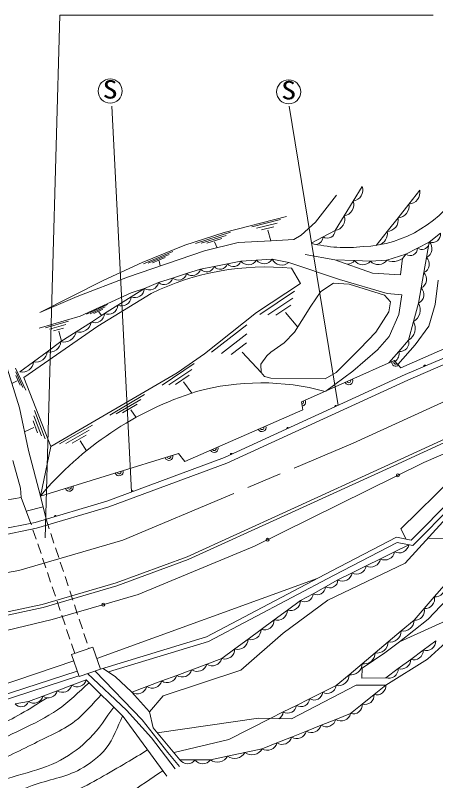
# Model space of a CAD drawing. Units: millimetres, scale not verified. Extents: x 40000 to 680000, y 20000 to 380000.
# Drawn here: x 460795 to 502709, y 261469 to 337703 of the extents above; entities that cross this region are included whole.
import ezdxf
from ezdxf.enums import TextEntityAlignment as Align

# ---------------------------------------------------------------- set-up
doc = ezdxf.new("R2010")
doc.units = ezdxf.units.MM
doc.header["$LTSCALE"] = 1000
doc.linetypes.add('CHAIN', pattern=[18.5, 12, -1.5, 3.5, -1.5])
doc.layers.add('M-BMK', color=2, linetype='CHAIN', lineweight=13)
doc.layers.add('M-WORK', color=1, linetype='Continuous', lineweight=13)
doc.styles.add('ＭＳ ゴシック', font='')
doc.styles.get('ＭＳ ゴシック').set_extended_font_data('MS Gothic')

msp = doc.modelspace()

# ---------------------------------------------------------------- linework, layer by layer
at = {"layer": 'M-BMK'}
for p, q in [((494469, 295072), (510209, 302271)), ((471531, 285438), (494469, 295072)), ((461155, 282420), (471531, 285438)), ((451443, 280635), (461155, 282420))]:
    msp.add_line(p, q, dxfattribs=at)
at = {"layer": 'M-WORK'}
for p, q in [((463787, 285657), (465233, 337703)), ((465233, 337703), (502451, 337703)), ((472390, 290228), (470408, 328666)), ((492989, 298853), (488096, 328666)), ((495392, 320666), (494489, 319200)), ((501118, 320277), (500035, 318906)), ((492818, 319796), (490733, 317106)), ((494489, 319200), (493585, 317733)), ((500035, 318906), (498951, 317534)), ((481623, 316085), (487835, 317669)), ((484361, 316650), (487228, 317351)), ((493585, 317733), (492682, 316267)), ((498951, 317534), (497867, 316163)), ((484843, 316488), (486891, 316988)), ((485325, 316325), (486554, 316625)), ((490733, 317106), (489295, 315793)), ((477683, 314813), (481623, 316085)), ((478759, 314985), (482248, 316088)), ((479318, 314995), (481810, 315783)), ((485988, 316300), (486278, 315250)), ((489295, 315793), (488565, 315376)), ((491483, 315631), (490285, 314995)), ((492682, 316267), (491483, 315631)), ((497867, 316163), (496783, 314791)), ((503194, 315993), (502068, 315117)), ((483020, 315063), (479642, 314250)), ((479877, 315006), (481372, 315478)), ((480665, 315144), (480907, 314555)), ((486293, 315251), (483020, 315063)), ((488565, 315376), (486293, 315251)), ((502068, 315117), (500903, 314511)), ((502068, 315117), (501797, 313595)), ((479642, 314250), (471991, 311623)), ((473450, 313083), (477683, 314813)), ((473586, 312955), (476505, 314180)), ((500903, 314511), (499739, 313905)), ((474034, 313006), (476119, 313882)), ((474482, 313057), (475733, 313583)), ((486396, 313402), (484834, 313305)), ((488054, 313072), (486396, 313402)), ((492638, 313343), (489691, 313881)), ((494610, 313274), (492638, 313343)), ((496408, 312030), (492638, 313343)), ((497848, 313330), (496208, 313219)), ((499739, 313905), (497848, 313330)), ((499406, 313503), (499206, 311844)), ((501797, 313595), (501526, 312073)), ((469614, 311311), (473450, 313083)), ((475128, 313238), (475251, 312743)), ((480607, 312680), (479275, 312417)), ((481940, 312944), (480607, 312680)), ((483273, 313208), (481940, 312944)), ((484834, 313305), (483273, 313208)), ((493114, 311386), (488054, 313072)), ((496208, 313219), (494610, 313274)), ((477877, 311972), (476480, 311528)), ((479275, 312417), (477877, 311972)), ((489241, 310983), (488324, 312510)), ((499206, 311844), (496408, 312030)), ((501526, 312073), (501255, 310551)), ((463256, 308100), (469614, 311311)), ((471991, 311623), (466967, 309685)), ((475082, 311084), (473666, 310487)), ((476480, 311528), (475082, 311084)), ((497882, 310011), (493114, 311386)), ((502963, 311330), (502664, 308898)), ((473666, 310487), (472344, 309654)), ((473666, 310487), (472345, 310066)), ((484840, 308103), (489241, 310983)), ((492504, 311021), (491255, 310188)), ((494077, 310919), (492504, 311021)), ((497613, 309818), (494077, 310919)), ((501255, 310551), (500984, 309030)), ((466967, 309685), (463256, 308100)), ((472345, 310066), (467265, 307748)), ((474338, 310004), (469008, 306735)), ((472344, 309654), (471022, 308821)), ((485181, 307892), (488641, 310224)), ((485983, 307863), (488454, 309529)), ((491255, 310188), (490274, 308726)), ((498214, 309152), (497613, 309818)), ((499340, 309866), (497882, 310011)), ((499340, 309866), (499035, 307904)), ((467909, 307928), (469988, 308893)), ((471022, 308821), (469700, 307988)), ((486784, 307834), (488267, 308834)), ((498038, 308180), (498214, 309152)), ((500984, 309030), (500494, 307195)), ((502664, 308898), (502025, 306757)), ((468272, 307973), (469757, 308662)), ((469700, 307988), (468377, 307155)), ((468635, 308018), (469526, 308432)), ((469124, 308163), (469387, 307791)), ((479655, 303980), (484840, 308103)), ((487730, 308092), (488959, 306643)), ((490274, 308726), (489376, 307301)), ((496743, 306153), (498038, 308180)), ((467265, 307748), (463183, 306554)), ((463804, 306591), (466110, 307232)), ((489376, 307301), (488636, 306135)), ((499035, 307904), (498062, 305726)), ((469008, 306735), (461650, 301640)), ((464202, 306433), (465849, 306891)), ((464600, 306275), (465588, 306550)), ((468377, 307155), (466857, 306177)), ((480365, 304144), (483892, 306865)), ((500494, 307195), (500004, 305360)), ((502025, 306757), (500649, 304895)), ((465140, 306246), (465414, 305248)), ((466857, 306177), (465337, 305198)), ((481345, 304028), (483865, 305971)), ((488636, 306135), (487609, 305070)), ((495142, 304469), (496743, 306153)), ((498062, 305726), (496895, 304373)), ((499680, 301917), (508584, 305740)), ((465337, 305198), (463975, 304199)), ((482326, 303912), (483838, 305078)), ((487609, 305070), (486285, 304163)), ((500004, 305360), (499027, 304224)), ((505356, 305274), (499230, 302605)), ((499923, 301368), (508820, 305189)), ((463975, 304199), (462613, 303199)), ((492791, 302137), (495142, 304469)), ((496895, 304373), (494448, 302261)), ((499027, 304224), (498050, 303088)), ((500649, 304895), (498924, 302936)), ((476927, 302106), (479655, 303980)), ((483399, 304158), (485306, 302138)), ((485878, 303775), (485275, 302971)), ((486285, 304163), (485878, 303775)), ((459816, 303096), (461204, 298613)), ((462613, 303199), (461251, 302200)), ((475438, 300877), (478644, 303025)), ((485275, 302971), (485306, 302138)), ((498570, 303320), (489322, 299194)), ((499230, 302605), (498570, 303320)), ((460819, 302572), (461839, 300376)), ((460833, 302192), (461562, 300624)), ((464323, 294741), (476927, 302106)), ((476097, 300902), (478388, 302436)), ((481640, 293656), (499680, 301917)), ((485306, 302138), (485639, 301743)), ((491681, 301479), (492791, 302137)), ((494448, 302261), (491742, 300274)), ((460979, 301298), (460455, 301033)), ((460848, 301813), (461285, 300871)), ((461650, 301640), (464323, 294741)), ((476756, 300926), (478131, 301846)), ((477578, 301198), (478383, 300069)), ((481870, 293102), (499923, 301368)), ((485639, 301743), (486257, 301572)), ((486257, 301572), (491681, 301479)), ((470231, 297890), (473671, 299918)), ((470858, 297993), (473315, 299441)), ((471484, 298096), (472959, 298965)), ((489322, 299194), (489456, 298412)), ((461204, 298613), (462121, 294365)), ((462722, 298325), (463781, 295517)), ((472312, 298406), (472853, 297659)), ((489456, 298412), (477687, 293269)), ((462644, 297816), (463401, 295810)), ((498419, 293112), (508369, 297714)), ((498544, 292840), (508491, 297440)), ((462641, 296633), (461725, 296200)), ((462567, 297307), (463020, 296103)), ((465208, 295031), (468486, 296890)), ((465831, 295051), (468173, 296379)), ((466455, 295071), (467859, 295868)), ((501515, 293158), (508303, 296094)), ((467260, 295305), (467880, 294322)), ((462121, 294365), (463302, 289823)), ((463302, 289823), (464323, 294741)), ((477060, 294058), (463302, 289823)), ((469936, 289319), (481640, 293656)), ((477687, 293269), (477060, 294058)), ((460537, 293362), (461329, 290613)), ((470126, 288750), (481870, 293102)), ((484638, 284813), (501515, 293158)), ((487827, 288292), (498419, 293112)), ((487951, 288019), (498544, 292840)), ((499221, 286546), (505156, 292364)), ((499662, 283146), (507689, 291980)), ((500274, 285424), (506516, 291761)), ((500441, 284882), (506841, 291378)), ((461329, 290613), (461382, 289667)), ((463865, 287513), (463302, 289823)), ((461382, 289667), (450065, 287708)), ((462345, 287102), (461382, 289667)), ((462778, 287189), (469936, 289319)), ((461895, 288302), (463576, 288758)), ((462923, 286606), (470126, 288750)), ((477915, 283773), (487827, 288292)), ((463865, 287513), (464180, 286564)), ((478030, 283496), (487951, 288019)), ((455808, 285792), (462778, 287189)), ((462399, 286941), (462345, 287102)), ((455904, 285199), (462923, 286606)), ((462879, 285520), (462559, 286468)), ((464337, 286089), (464652, 285140)), ((499749, 285528), (499221, 286546)), ((492293, 282337), (498804, 285714)), ((492524, 281894), (498879, 285190)), ((498804, 285714), (500274, 285424)), ((498879, 285190), (500441, 284882)), ((509721, 285567), (501903, 285612)), ((463358, 284099), (463039, 285046)), ((464809, 284665), (465124, 283716)), ((473035, 280003), (484638, 284813)), ((500016, 284965), (498606, 284264)), ((463838, 282678), (463518, 283625)), ((470836, 281170), (477915, 283773)), ((498606, 284264), (497195, 283564)), ((465281, 283241), (465596, 282292)), ((470930, 280885), (478030, 283496)), ((491965, 279461), (499662, 283146)), ((495785, 282863), (494374, 282162)), ((497195, 283564), (495785, 282863)), ((464317, 281256), (463998, 282204)), ((479856, 275805), (492293, 282337)), ((494374, 282162), (492963, 281461)), ((465753, 281818), (466068, 280868)), ((468931, 273635), (490892, 281601)), ((480047, 275341), (492524, 281894)), ((492963, 281461), (491721, 280776)), ((463485, 279005), (470836, 281170)), ((463559, 278714), (470930, 280885)), ((464797, 279835), (464477, 280783)), ((491721, 280776), (490480, 280091)), ((503576, 280949), (502572, 279790)), ((464477, 277525), (473035, 280003)), ((466226, 280394), (466540, 279445)), ((490480, 280091), (489238, 279407)), ((502572, 279790), (501567, 278630)), ((501949, 277550), (504606, 280357)), ((465277, 278414), (464957, 279361)), ((487500, 276161), (491965, 279461)), ((489238, 279407), (487927, 278443)), ((456096, 277455), (463485, 279005)), ((456155, 277161), (463559, 278714)), ((466698, 278970), (467012, 278021)), ((487927, 278443), (486617, 277480)), ((501567, 278630), (500563, 277470)), ((458313, 276037), (464477, 277525)), ((465756, 276992), (465436, 277940)), ((467170, 277546), (467484, 276597)), ((499113, 275290), (505326, 278142)), ((499113, 275290), (501949, 277550)), ((486617, 277480), (485307, 276517)), ((500563, 277470), (499264, 276382)), ((506056, 277370), (501886, 273589)), ((466236, 275571), (465916, 276519)), ((467642, 276122), (467956, 275173)), ((483295, 272490), (487500, 276161)), ((485307, 276517), (483997, 275553)), ((499264, 276382), (497965, 275293)), ((469301, 272584), (479856, 275805)), ((470073, 272297), (480047, 275341)), ((483997, 275553), (482686, 274590)), ((497965, 275293), (496666, 274204)), ((497638, 274218), (499113, 275290)), ((502709, 275393), (501466, 274474)), ((466715, 274150), (466396, 275097)), ((468535, 274780), (466398, 274040)), ((468114, 274699), (468133, 274641)), ((469296, 272582), (468535, 274780)), ((482686, 274590), (481376, 273627)), ((501466, 274474), (500223, 273554)), ((466398, 274040), (467160, 271842)), ((496666, 274204), (495367, 273115)), ((495374, 272665), (497638, 274218)), ((466615, 273415), (451446, 268230)), ((479882, 273070), (478389, 272513)), ((481376, 273627), (479882, 273070)), ((495367, 273115), (494068, 272026)), ((501886, 273589), (497730, 270999)), ((500223, 273554), (498980, 272635)), ((448730, 266440), (466972, 272386)), ((467160, 271842), (469301, 272584)), ((468752, 272394), (473433, 267533)), ((469550, 272660), (470771, 271812)), ((475529, 269922), (483295, 272490)), ((478389, 272513), (476895, 271957)), ((495351, 271684), (495374, 272665)), ((498980, 272635), (497737, 271716)), ((448849, 265953), (467135, 271913)), ((467866, 271513), (466424, 270972)), ((467866, 271513), (471560, 267847)), ((467989, 272129), (471886, 268486)), ((470771, 271812), (472371, 270335)), ((475401, 271400), (473908, 270843)), ((476895, 271957), (475401, 271400)), ((494068, 272026), (492769, 270937)), ((497737, 271716), (495351, 271684)), ((466424, 270972), (464983, 270430)), ((473908, 270843), (472414, 270287)), ((494785, 270986), (488342, 267619)), ((492769, 270937), (491456, 270282)), ((497730, 270999), (494785, 270986)), ((496560, 270053), (497730, 270999)), ((463542, 269888), (462101, 269346)), ((464983, 270430), (463542, 269888)), ((472371, 270335), (474161, 268335)), ((474161, 268335), (475529, 269922)), ((491456, 270282), (490143, 269626)), ((495389, 269106), (496560, 270053)), ((462101, 269346), (460770, 269135)), ((490143, 269626), (488829, 268971)), ((471886, 268486), (474380, 265736)), ((488829, 268971), (487516, 268316)), ((494219, 268159), (495389, 269106)), ((471560, 267847), (475901, 261915)), ((474161, 268335), (474526, 266746)), ((474954, 266238), (485040, 267683)), ((482072, 265563), (486203, 267660)), ((488342, 267619), (485040, 267683)), ((487516, 268316), (486203, 267660)), ((492750, 267574), (494219, 268159)), ((473433, 267533), (476008, 264270)), ((489812, 266403), (491281, 266988)), ((491281, 266988), (492750, 267574)), ((474526, 266746), (477210, 263559)), ((488343, 265817), (489812, 266403)), ((474380, 265736), (476739, 262635)), ((476619, 264261), (482072, 265563)), ((486874, 265232), (488343, 265817)), ((483684, 264281), (485405, 264646)), ((485405, 264646), (486874, 265232)), ((476008, 264270), (477181, 262868)), ((480242, 263550), (481963, 263916)), ((481963, 263916), (483684, 264281)), ((477210, 263559), (478726, 263555)), ((478726, 263555), (480242, 263550))]:
    msp.add_line(p, q, dxfattribs=at)
for centre, radius in [((470253, 330161), 1200), ((488051, 330079), 1200), ((498938, 291884), 150), ((485948, 285461), 150), ((469557, 278997), 150)]:
    msp.add_circle(centre, radius, dxfattribs=at)
for centre, radius, start, end in [((494322, 320314), 1127, 278.53211, 18.1923), ((494939, 326741), 12091, 272.54455, 330.29519), ((499984, 320059), 1155, 272.50032, 10.87005), ((493418, 318848), 1127, 278.53211, 18.1923), ((498900, 318688), 1155, 272.50032, 10.87005), ((492515, 317381), 1127, 278.53211, 18.1923), ((497817, 317317), 1155, 272.50032, 10.87005), ((490708, 315645), 775, 277.54694, 358.98624), ((491907, 316281), 775, 236.89983, 358.98624), ((496733, 315945), 1155, 286.37158, 10.87005), ((502363, 315899), 836, 249.29681, 6.45315), ((493812, 329334), 14766, 256.17831, 276.46849), ((501329, 315114), 739, 234.79496, 339.59369), ((501394, 314452), 947, 295.17789, 44.62711), ((500164, 314508), 739, 234.79496, 0.2113), ((485580, 313918), 965, 219.40188, 327.71908), ((487360, 313916), 1092, 208.07465, 309.40227), ((496985, 313917), 1044, 221.97638, 325.78067), ((498497, 314593), 1420, 242.81484, 330.99548), ((501123, 312930), 947, 295.17789, 44.62711), ((485745, 286620), 26018, 84.31089, 116.0034), ((479868, 312918), 777, 220.20911, 342.18111), ((481201, 313182), 777, 220.20911, 342.18111), ((482533, 313446), 777, 220.20911, 342.18111), ((484019, 313821), 965, 219.40188, 327.71908), ((493832, 313901), 999, 273.8158, 321.15778), ((495430, 313846), 999, 214.85803, 321.15778), ((477036, 312200), 872, 230.40306, 344.86586), ((478433, 312644), 872, 230.40306, 344.86586), ((500852, 311408), 947, 295.17789, 44.62711), ((474166, 311281), 938, 237.854, 347.86352), ((475638, 311756), 872, 230.40306, 344.86586), ((472705, 310547), 963, 247.98926, 356.42614), ((500581, 309886), 947, 295.17789, 44.62711), ((471383, 309714), 963, 247.98926, 356.42614), ((470061, 308881), 963, 247.98926, 356.42614), ((499843, 308351), 1327, 299.3575, 30.73915), ((468738, 308048), 963, 247.98926, 356.42614), ((467173, 307357), 1221, 255.03519, 350.51457), ((499353, 306517), 1327, 299.3575, 30.73915), ((465653, 306378), 1221, 255.03519, 350.51457), ((464247, 305256), 1092, 255.59357, 356.95348), ((499135, 305119), 902, 263.11973, 15.51404), ((462885, 304257), 1092, 255.59357, 356.95348), ((498158, 303983), 902, 303.29516, 15.51404), ((461523, 303257), 1092, 255.59357, 356.95348), ((498734, 303142), 400, 169.09804, 312.75426), ((498734, 303142), 200, 132.75426, 312.75426), ((501617, 302748), 100, 23.24111, 203.24111), ((494042, 301300), 400, 204.03994, 24.03994), ((494042, 301300), 200, 204.03994, 24.03994), ((485307, 276790), 24304, 74.80874, 105.40029), ((488921, 268336), 33437, 107.52335, 140.01324), ((489327, 299163), 200, 279.78241, 32.79337), ((489327, 299163), 400, 279.78241, 28.40386), ((492739, 298739), 100, 24.60308, 204.60308), ((485390, 296635), 400, 203.60527, 23.60527), ((485390, 296635), 200, 203.60527, 23.60527), ((487955, 296548), 100, 24.60308, 204.60308), ((480625, 294553), 400, 203.60527, 23.60527), ((480625, 294553), 200, 203.60527, 23.60527), ((476117, 293767), 400, 197.12865, 17.12865), ((476117, 293767), 200, 197.12865, 17.12865), ((482336, 293975), 100, 24.60308, 204.60308), ((471148, 292236), 400, 197.12865, 17.12865), ((471148, 292236), 200, 197.12865, 17.12865), ((466179, 290704), 400, 197.12865, 17.12865), ((466179, 290704), 200, 197.12865, 17.12865), ((472483, 290263), 100, 20.33306, 200.33306), ((464783, 287786), 100, 16.57109, 196.57109), ((499055, 285130), 975, 242.56852, 350.27051), ((497645, 284429), 975, 242.56852, 350.27051), ((494823, 283028), 975, 242.56852, 350.27051), ((496234, 283728), 975, 242.56852, 350.27051), ((493413, 282327), 975, 242.56852, 350.27051), ((492135, 281494), 828, 240.01903, 357.73186), ((490894, 280809), 828, 240.01903, 357.73186), ((502669, 280720), 936, 264.02229, 14.18331), ((489652, 280124), 828, 240.01903, 357.73186), ((501665, 279561), 936, 264.02229, 14.18331), ((488212, 279430), 1026, 253.93698, 358.70905), ((486901, 278466), 1026, 253.93698, 358.70905), ((500660, 278401), 936, 264.02229, 14.18331), ((485591, 277503), 1026, 253.93698, 358.70905), ((499465, 277461), 1098, 259.43922, 0.50785), ((484281, 276540), 1026, 253.93698, 358.70905), ((498166, 276372), 1098, 259.43922, 0.50785), ((482970, 275576), 1026, 253.93698, 358.70905), ((496867, 275283), 1098, 259.43922, 0.50785), ((501762, 275373), 947, 251.77037, 1.20803), ((481660, 274613), 1026, 253.93698, 358.70905), ((500519, 274454), 947, 251.77037, 1.20803), ((495568, 274194), 1098, 259.43922, 0.50785), ((478928, 273348), 994, 237.1388, 343.74228), ((480422, 273905), 994, 237.1388, 343.74228), ((494269, 273105), 1098, 259.43922, 0.50785), ((499276, 273535), 947, 251.77037, 1.20803), ((477434, 272792), 994, 237.1388, 343.74228), ((498033, 272615), 947, 251.77037, 1.20803), ((466955, 271749), 941, 235.6917, 345.51213), ((474447, 271678), 994, 237.1388, 343.74228), ((475941, 272235), 994, 237.1388, 343.74228), ((492971, 272016), 1098, 259.43922, 0.50785), ((465513, 271207), 941, 235.6917, 345.51213), ((472953, 271121), 994, 237.1388, 343.74228), ((491901, 271033), 873, 239.33676, 353.70487), ((496825, 270921), 908, 252.99619, 4.95615), ((462631, 270124), 941, 235.6917, 345.51213), ((464072, 270665), 941, 235.6917, 345.51213), ((490588, 270378), 873, 239.33676, 353.70487), ((495655, 269974), 908, 252.99619, 4.95615), ((461378, 269603), 767, 217.60324, 340.4414), ((489275, 269722), 873, 239.33676, 353.70487), ((487961, 269067), 873, 239.33676, 353.70487), ((494485, 269027), 908, 252.99619, 4.95615), ((486648, 268411), 873, 298.45071, 353.70487), ((493269, 268407), 982, 238.06303, 345.40156), ((490332, 267235), 982, 238.06303, 345.40156), ((491801, 267821), 982, 238.06303, 345.40156), ((488863, 266650), 982, 238.06303, 345.40156), ((487394, 266064), 982, 238.06303, 345.40156), ((484386, 265214), 1168, 233.08109, 330.87999), ((485925, 265479), 982, 238.06303, 345.40156), ((480943, 264484), 1168, 233.08109, 330.87999), ((482664, 264849), 1168, 233.08109, 330.87999), ((477970, 264075), 918, 214.17837, 325.47647), ((479486, 264071), 918, 214.17837, 325.47647)]:
    msp.add_arc(centre, radius, start, end, dxfattribs=at)
for points, knots in [([(424469, 255866), (426554, 255410), (428591, 254554), (430725, 254497), (434238, 254403), (437738, 255277), (441130, 256196), (444611, 257138), (448048, 258380), (451231, 260078), (453587, 261335), (455507, 263292), (457783, 264689), (460110, 266118), (462760, 266994), (465018, 268530), (466158, 269306), (467115, 270322), (468164, 271218)], [0, 0, 0, 0, 1, 1, 1, 2, 2, 2, 3, 3, 3, 4, 4, 4, 5, 5, 5, 6, 6, 6, 6]), ([(469370, 270020), (468491, 269142), (467730, 268128), (466735, 267385), (465426, 266408), (463879, 265798), (462427, 265049), (460836, 264228), (459180, 263533), (457604, 262683), (454401, 260955), (451525, 258615), (448201, 257132), (444831, 255628), (441270, 254484), (437645, 253795), (435205, 253332), (432693, 253162), (430213, 253280), (428299, 253371), (426432, 253907), (424541, 254220)], [0, 0, 0, 0, 1, 1, 1, 2, 2, 2, 3, 3, 3, 4, 4, 4, 5, 5, 5, 6, 6, 6, 7, 7, 7, 7]), ([(463978, 269729), (463102, 269192), (462244, 268624), (461349, 268119), (459796, 267242), (458167, 266510), (456602, 265658), (455624, 265125), (454717, 264458), (453703, 263999), (451491, 262999), (449179, 262187), (446814, 261640), (444111, 261014), (441331, 260597), (438556, 260602), (436823, 260605), (435101, 260937), (433400, 261269), (432776, 261391), (432171, 261592), (431557, 261753)], [0, 0, 0, 0, 1, 1, 1, 2, 2, 2, 3, 3, 3, 4, 4, 4, 5, 5, 5, 6, 6, 6, 7, 7, 7, 7]), ([(470603, 268796), (469816, 267766), (469163, 266617), (468241, 265706), (467374, 264850), (466385, 264095), (465309, 263522), (462906, 262243), (460077, 261952), (457604, 260813), (455064, 259642), (452802, 257942), (450344, 256606), (448776, 255754), (447235, 254828), (445572, 254180), (443081, 253208), (440490, 252423), (437847, 252016), (435574, 251666), (433250, 251742), (430951, 251793), (429025, 251837), (427109, 252090), (425188, 252238)], [0, 0, 0, 0, 1, 1, 1, 2, 2, 2, 3, 3, 3, 4, 4, 4, 5, 5, 5, 6, 6, 6, 7, 7, 7, 8, 8, 8, 8]), ([(471499, 267907), (470951, 266841), (470611, 265639), (469856, 264708), (469156, 263844), (468241, 263142), (467268, 262605), (465791, 261791), (464058, 261568), (462475, 260987), (460678, 260327), (458887, 259640), (457137, 258864), (455750, 258249), (454390, 257575), (453052, 256862), (452571, 256605), (452100, 256330), (451635, 256046)], [0, 0, 0, 0, 1, 1, 1, 2, 2, 2, 3, 3, 3, 4, 4, 4, 5, 5, 5, 6, 6, 6, 6]), ([(473987, 264530), (473290, 264112), (472601, 263681), (471896, 263276), (470145, 262272), (468423, 261200), (466585, 260364), (465029, 259657), (463339, 259280), (461772, 258598), (460469, 258031), (459213, 257358), (457970, 256670), (456910, 256084), (455894, 255421), (454856, 254796)], [0, 0, 0, 0, 1, 1, 1, 2, 2, 2, 3, 3, 3, 4, 4, 4, 5, 5, 5, 5]), ([(475499, 262464), (474354, 261695), (473227, 260898), (472063, 260158), (470428, 259116), (468822, 258011), (467084, 257153), (465824, 256532), (464436, 256204), (463161, 255617), (462536, 255329), (461947, 254969), (461341, 254646)], [0, 0, 0, 0, 1, 1, 1, 2, 2, 2, 3, 3, 3, 4, 4, 4, 4])]:
    msp.add_open_spline(points, degree=3, knots=knots, dxfattribs=at)

# ---------------------------------------------------------------- texts
at = {"layer": 'M-WORK', "style": 'ＭＳ ゴシック', "width": 1.2}
for p in [(469504, 328859), (487302, 328777)]:
    msp.add_text('S', height=1833, dxfattribs=at).set_placement(p, align=Align.BOTTOM_LEFT)

doc.saveas('drawing.dxf')
